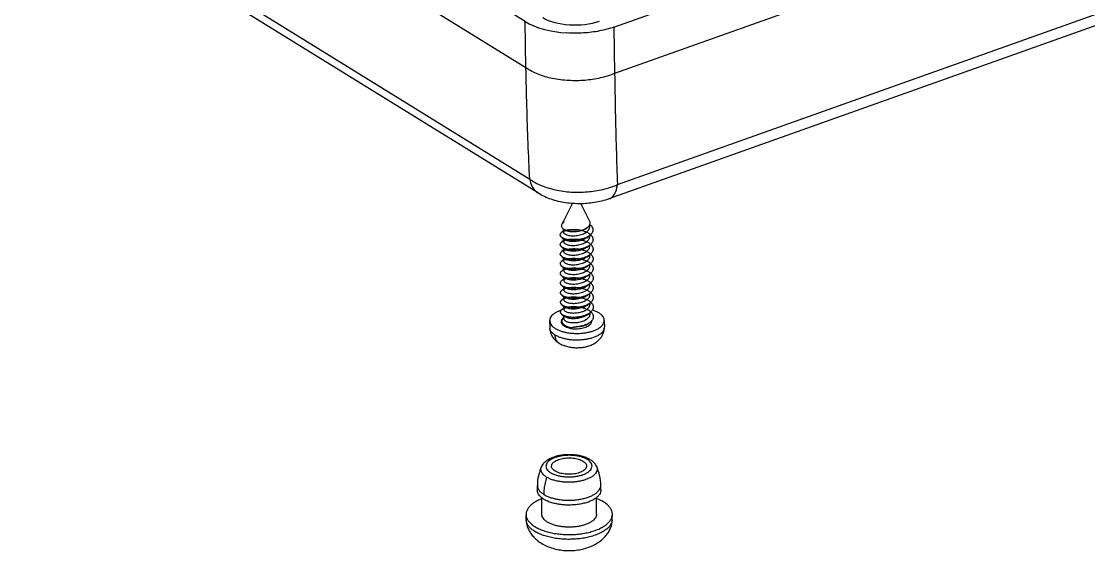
# Model space of a CAD drawing. Header units: inches. Extents: x 3721 to 4368, y 531 to 969.
# Drawn here: x 3814.1 to 3911.7, y 530.7 to 579.1 of the extents above; entities that cross this region are included whole.
import ezdxf

# ---------------------------------------------------------------- set-up
doc = ezdxf.new("R2010")
doc.units = ezdxf.units.IN
doc.header["$MEASUREMENT"] = 0
doc.layers.add('10', color=7, linetype='Continuous')

msp = doc.modelspace()

# ---------------------------------------------------------------- linework, layer by layer
at = {"color": 7, "linetype": 'Continuous'}
for p, q in [((3864.47, 562.488), (3863.682, 560.907)), ((3865.239, 562.445), (3866.045, 560.862)), ((3863.629, 560.802), (3863.487, 560.516)), ((3863.629, 560.802), (3863.662, 560.845)), ((3863.659, 560.846), (3863.65, 560.778)), ((3863.682, 560.907), (3863.659, 560.846)), ((3866.051, 560.508), (3866.073, 560.565)), ((3866.052, 560.316), (3866.051, 560.509)), ((3866.073, 560.565), (3866.088, 560.636)), ((3863.654, 559.955), (3863.504, 559.84)), ((3863.616, 560.157), (3863.765, 560.07)), ((3863.654, 559.864), (3863.653, 560.129)), ((3863.653, 560.129), (3863.761, 560.048)), ((3863.894, 559.973), (3863.761, 560.048)), ((3865.782, 559.334), (3866.034, 559.526)), ((3866.055, 559.433), (3866.055, 559.543)), ((3863.658, 559.072), (3863.508, 558.957)), ((3863.51, 559.356), (3863.764, 559.165)), ((3863.658, 558.981), (3863.657, 559.246)), ((3863.897, 559.09), (3863.764, 559.165)), ((3865.786, 558.451), (3866.038, 558.643)), ((3866.059, 558.55), (3866.059, 558.66)), ((3863.661, 558.188), (3863.511, 558.074)), ((3863.514, 558.472), (3863.768, 558.282)), ((3863.518, 557.589), (3863.772, 557.398)), ((3863.662, 558.098), (3863.661, 558.362)), ((3863.901, 558.207), (3863.768, 558.282)), ((3865.79, 557.567), (3866.042, 557.76)), ((3866.063, 557.666), (3866.062, 557.776)), ((3863.665, 557.305), (3863.515, 557.191)), ((3863.521, 556.706), (3863.776, 556.515)), ((3863.665, 557.215), (3863.664, 557.479)), ((3863.669, 556.331), (3863.668, 556.596)), ((3863.905, 557.324), (3863.772, 557.398)), ((3865.794, 556.684), (3866.046, 556.877)), ((3866.067, 556.783), (3866.066, 556.893)), ((3863.669, 556.422), (3863.519, 556.307)), ((3863.525, 555.823), (3863.78, 555.632)), ((3863.673, 555.448), (3863.672, 555.713)), ((3863.909, 556.441), (3863.776, 556.515)), ((3863.913, 555.558), (3863.78, 555.632)), ((3865.798, 555.801), (3866.05, 555.994)), ((3866.071, 555.9), (3866.07, 556.01)), ((3863.673, 555.539), (3863.523, 555.424)), ((3863.676, 554.655), (3863.527, 554.541)), ((3863.529, 554.94), (3863.783, 554.749)), ((3863.677, 554.565), (3863.676, 554.83)), ((3863.916, 554.674), (3863.783, 554.749)), ((3865.801, 554.918), (3866.053, 555.11)), ((3866.074, 555.017), (3866.074, 555.127)), ((3863.68, 553.772), (3863.53, 553.658)), ((3863.533, 554.056), (3863.787, 553.866)), ((3863.681, 553.682), (3863.679, 553.946)), ((3863.92, 553.791), (3863.787, 553.865)), ((3865.805, 554.034), (3866.057, 554.227)), ((3866.078, 554.134), (3866.078, 554.243)), ((3863.684, 552.889), (3863.534, 552.775)), ((3863.536, 553.173), (3863.791, 552.982)), ((3863.684, 552.798), (3863.683, 553.063)), ((3863.924, 552.908), (3863.791, 552.982)), ((3865.809, 553.151), (3866.061, 553.344)), ((3866.082, 553.25), (3866.081, 553.36)), ((3862.389, 551.736), (3862.392, 551.118)), ((3863.54, 552.29), (3863.795, 552.099)), ((3863.688, 551.915), (3863.687, 552.18)), ((3863.928, 552.025), (3863.795, 552.099)), ((3865.813, 552.268), (3866.065, 552.461)), ((3866.086, 552.367), (3866.085, 552.477)), ((3867.388, 551.758), (3867.391, 551.14)), ((3864.431, 551.069), (3864.41, 551.011)), ((3865.962, 551.496), (3866.069, 551.578)), ((3861.269, 536.212), (3861.267, 536.654)), ((3867.067, 536.237), (3867.065, 536.679)), ((3861.678, 534.006), (3861.672, 535.532)), ((3866.677, 534.027), (3866.67, 535.555)), ((3860.239, 533.541), (3860.229, 533.982)), ((3868.12, 533.575), (3868.126, 534.016))]:
    msp.add_line(p, q, dxfattribs=at)
for centre, radius, start, end in [((3862.951, 551.121), 0.559, 180.30794, 191.03338), ((3865.429, 552.204), 0.886, 306.30435, 306.93311), ((3865.39, 536.674), 4.123, 155.18807, 180.28088), ((3862.942, 536.663), 4.123, 0.20982, 25.30298), ((3862.326, 533.567), 2.087, 180.23877, 180.71552), ((3861.117, 533.562), 0.878, 181.35892, 185.97542), ((3867.245, 533.588), 0.874, 351.53851, 359.1423)]:
    msp.add_arc(centre, radius, start, end, dxfattribs=at)
for points, start_tangent, end_tangent in [([(3863.487, 560.516), (3863.461, 560.432), (3863.473, 560.334), (3863.529, 560.238), (3863.616, 560.157)], (-0.445122, -0.89547), (0.800955, -0.598724)), ([(3863.68, 560.654), (3863.628, 560.715), (3863.621, 560.78), (3863.629, 560.802)], (-0.800551, 0.599264), (0.448325, 0.893871)), ([(3863.65, 560.778), (3863.651, 560.763), (3863.68, 560.654)], (0.00178, -0.999998), (0.43783, -0.899058)), ([(3863.65, 560.747), (3863.651, 560.736), (3863.68, 560.654)], (-0.002686, -0.999996), (0.546595, -0.837397)), ([(3865.84, 560.264), (3865.858, 560.278), (3865.975, 560.391), (3866.051, 560.508)], (0.793975, 0.607951), (0.427154, 0.904179)), ([(3866.065, 560.553), (3866.139, 560.487), (3866.205, 560.415), (3866.26, 560.341), (3866.302, 560.264), (3866.331, 560.186), (3866.348, 560.106), (3866.35, 560.026), (3866.34, 559.947), (3866.315, 559.868), (3866.278, 559.79), (3866.227, 559.715), (3866.164, 559.642), (3866.09, 559.571), (3866.034, 559.526)], (0.779565, -0.626321), (-0.795023, -0.606579)), ([(3866.088, 560.636), (3866.082, 560.762), (3866.045, 560.862)], (0.114952, 0.993371), (-0.453276, 0.89137)), ([(3866.134, 559.611), (3866.09, 559.571), (3866.005, 559.504), (3865.909, 559.441), (3865.804, 559.383), (3865.69, 559.329), (3865.569, 559.282), (3865.441, 559.239), (3865.308, 559.202), (3865.17, 559.171), (3865.03, 559.147), (3864.889, 559.128), (3864.747, 559.115), (3864.606, 559.109), (3864.467, 559.11), (3864.332, 559.117), (3864.202, 559.129), (3864.077, 559.147), (3863.959, 559.171), (3863.849, 559.199), (3863.748, 559.232), (3863.658, 559.269), (3863.578, 559.311), (3863.51, 559.356), (3863.454, 559.404), (3863.41, 559.453), (3863.38, 559.505), (3863.362, 559.557), (3863.357, 559.61), (3863.366, 559.663), (3863.389, 559.716), (3863.425, 559.767), (3863.474, 559.816), (3863.536, 559.863), (3863.609, 559.907), (3863.693, 559.948), (3863.787, 559.985), (3863.891, 560.017), (3864.004, 560.044), (3864.125, 560.066), (3864.252, 560.083), (3864.385, 560.094), (3864.522, 560.099), (3864.662, 560.098), (3864.803, 560.091), (3864.945, 560.077), (3865.086, 560.057), (3865.225, 560.031), (3865.361, 559.998), (3865.492, 559.96), (3865.618, 559.916), (3865.737, 559.867), (3865.848, 559.812), (3865.95, 559.753), (3866.043, 559.689), (3866.124, 559.622), (3866.194, 559.551), (3866.251, 559.477), (3866.296, 559.401), (3866.329, 559.323), (3866.348, 559.243), (3866.355, 559.164), (3866.348, 559.084), (3866.327, 559.005), (3866.292, 558.927), (3866.245, 558.85), (3866.185, 558.777), (3866.113, 558.706), (3866.038, 558.643)], (-0.721308, -0.692614), (-0.795037, -0.606561)), ([(3863.51, 559.356), (3863.454, 559.404), (3863.41, 559.453), (3863.38, 559.505), (3863.362, 559.557), (3863.357, 559.61), (3863.366, 559.663), (3863.389, 559.716), (3863.425, 559.767), (3863.474, 559.816), (3863.504, 559.84)], (-0.800667, 0.59911), (0.795674, 0.605725)), ([(3866.034, 559.526), (3866.005, 559.504), (3865.909, 559.441), (3865.804, 559.383), (3865.69, 559.329), (3865.569, 559.282), (3865.441, 559.239), (3865.308, 559.202), (3865.17, 559.171), (3865.03, 559.147), (3864.889, 559.128), (3864.747, 559.115), (3864.606, 559.109), (3864.467, 559.11), (3864.332, 559.117), (3864.202, 559.129), (3864.077, 559.147), (3863.959, 559.171), (3863.849, 559.199), (3863.748, 559.232), (3863.658, 559.269), (3863.578, 559.311), (3863.51, 559.356)], (-0.795023, -0.606579), (-0.800667, 0.59911)), ([(3863.654, 559.864), (3863.656, 559.842), (3863.692, 559.76), (3863.773, 559.685), (3863.895, 559.619)], (-0.003514, -0.999994), (0.920726, -0.390211)), ([(3863.765, 560.07), (3863.937, 560.006), (3864.137, 559.959), (3864.358, 559.929), (3864.593, 559.919), (3864.836, 559.93), (3865.077, 559.963), (3865.308, 560.016), (3865.519, 560.087), (3865.705, 560.175), (3865.84, 560.264)], (0.908379, -0.418148), (0.793975, 0.607951)), ([(3865.779, 560.217), (3865.745, 560.192), (3865.572, 560.089), (3865.371, 560.004), (3865.151, 559.938), (3864.919, 559.893), (3864.685, 559.868), (3864.457, 559.867), (3864.243, 559.885), (3864.053, 559.921), (3863.894, 559.974)], (-0.794495, -0.607271), (-0.920728, 0.390205)), ([(3863.895, 559.619), (3864.054, 559.566), (3864.244, 559.528), (3864.457, 559.51), (3864.684, 559.513), (3864.92, 559.537), (3865.153, 559.582), (3865.375, 559.649), (3865.575, 559.735), (3865.748, 559.837), (3865.886, 559.953), (3865.985, 560.081), (3866.04, 560.217), (3866.052, 560.316)], (0.920726, -0.390211), (-0.002361, 0.999997)), ([(3866.137, 558.728), (3866.113, 558.706), (3866.031, 558.638), (3865.938, 558.574), (3865.836, 558.514), (3865.724, 558.459), (3865.604, 558.41), (3865.477, 558.366), (3865.345, 558.328), (3865.209, 558.296), (3865.07, 558.269), (3864.929, 558.249), (3864.787, 558.235), (3864.645, 558.227), (3864.506, 558.226), (3864.37, 558.231), (3864.238, 558.242), (3864.112, 558.259), (3863.992, 558.281), (3863.88, 558.308), (3863.777, 558.34), (3863.683, 558.376), (3863.601, 558.417), (3863.53, 558.461), (3863.471, 558.508), (3863.424, 558.557), (3863.39, 558.608), (3863.369, 558.661), (3863.361, 558.714), (3863.366, 558.767), (3863.386, 558.819), (3863.419, 558.871), (3863.465, 558.921), (3863.523, 558.969), (3863.593, 559.013), (3863.674, 559.055), (3863.766, 559.093), (3863.867, 559.126), (3863.978, 559.154), (3864.097, 559.178), (3864.223, 559.196), (3864.354, 559.209), (3864.49, 559.215), (3864.63, 559.215), (3864.771, 559.21), (3864.913, 559.198), (3865.054, 559.18), (3865.194, 559.155), (3865.331, 559.124), (3865.463, 559.087), (3865.59, 559.044), (3865.711, 558.996), (3865.824, 558.943), (3865.929, 558.885), (3866.024, 558.823), (3866.108, 558.756), (3866.18, 558.686), (3866.241, 558.613), (3866.29, 558.537), (3866.326, 558.459), (3866.349, 558.381), (3866.358, 558.301), (3866.354, 558.221), (3866.337, 558.141), (3866.306, 558.063), (3866.262, 557.986), (3866.205, 557.912), (3866.137, 557.84), (3866.057, 557.771), (3866.042, 557.76)], (-0.721702, -0.692204), (-0.794989, -0.606623)), ([(3866.038, 558.643), (3866.031, 558.638), (3865.938, 558.574), (3865.836, 558.514), (3865.724, 558.459), (3865.604, 558.41), (3865.477, 558.366), (3865.345, 558.328), (3865.209, 558.296), (3865.07, 558.269), (3864.929, 558.249), (3864.787, 558.235), (3864.645, 558.227), (3864.506, 558.226), (3864.37, 558.231), (3864.238, 558.242), (3864.112, 558.259), (3863.992, 558.281), (3863.88, 558.308), (3863.777, 558.34), (3863.683, 558.376), (3863.601, 558.417), (3863.53, 558.461), (3863.514, 558.472)], (-0.795037, -0.606561), (-0.800732, 0.599023)), ([(3863.658, 558.981), (3863.66, 558.959), (3863.696, 558.877), (3863.776, 558.801), (3863.899, 558.736)], (-0.003953, -0.999992), (0.920725, -0.390211)), ([(3865.782, 559.334), (3865.749, 559.309), (3865.576, 559.206), (3865.376, 559.121), (3865.155, 559.055), (3864.924, 559.01), (3864.689, 558.985), (3864.461, 558.983), (3864.248, 559.002), (3864.057, 559.038), (3863.897, 559.09)], (-0.793811, -0.608165), (-0.920724, 0.390214)), ([(3863.899, 558.736), (3864.058, 558.682), (3864.248, 558.645), (3864.461, 558.627), (3864.688, 558.63), (3864.924, 558.653), (3865.157, 558.698), (3865.378, 558.765), (3865.578, 558.851), (3865.751, 558.954), (3865.889, 559.07), (3865.988, 559.198), (3866.044, 559.333), (3866.055, 559.433)], (0.920725, -0.390211), (-0.002559, 0.999997)), ([(3863.903, 557.853), (3864.061, 557.799), (3864.251, 557.762), (3864.464, 557.744), (3864.692, 557.747), (3864.927, 557.77), (3865.161, 557.815), (3865.382, 557.882), (3865.582, 557.969), (3865.755, 558.071), (3865.893, 558.187), (3865.992, 558.315), (3866.048, 558.45), (3866.059, 558.55)], (0.920727, -0.390207), (-0.00241, 0.999997)), ([(3866.141, 557.845), (3866.137, 557.84), (3866.057, 557.771), (3865.967, 557.706), (3865.866, 557.646), (3865.757, 557.59), (3865.639, 557.539), (3865.514, 557.494), (3865.383, 557.454), (3865.248, 557.42), (3865.109, 557.392), (3864.968, 557.37), (3864.826, 557.355), (3864.685, 557.345), (3864.545, 557.342), (3864.408, 557.346), (3864.275, 557.356), (3864.147, 557.371), (3864.026, 557.392), (3863.912, 557.418), (3863.806, 557.448), (3863.71, 557.483), (3863.625, 557.523), (3863.55, 557.566), (3863.488, 557.613), (3863.438, 557.661), (3863.401, 557.712), (3863.377, 557.764), (3863.365, 557.817), (3863.367, 557.87), (3863.383, 557.923), (3863.413, 557.975), (3863.455, 558.025), (3863.511, 558.073), (3863.578, 558.119), (3863.656, 558.161), (3863.745, 558.2), (3863.844, 558.235), (3863.953, 558.265), (3864.07, 558.289), (3864.194, 558.309), (3864.324, 558.323), (3864.459, 558.331), (3864.598, 558.333), (3864.738, 558.329), (3864.88, 558.319), (3865.022, 558.302), (3865.163, 558.278), (3865.3, 558.249), (3865.434, 558.214), (3865.562, 558.173), (3865.685, 558.126), (3865.8, 558.074), (3865.907, 558.017), (3866.004, 557.956), (3866.092, 557.89), (3866.167, 557.821), (3866.231, 557.748), (3866.282, 557.673), (3866.321, 557.596), (3866.348, 557.517), (3866.361, 557.438), (3866.361, 557.358), (3866.347, 557.278), (3866.319, 557.2), (3866.278, 557.123), (3866.224, 557.047), (3866.159, 556.975), (3866.082, 556.905), (3866.046, 556.877)], (-0.721686, -0.69222), (-0.795011, -0.606595)), ([(3863.518, 557.589), (3863.488, 557.613), (3863.438, 557.661), (3863.401, 557.712), (3863.377, 557.764), (3863.365, 557.817), (3863.367, 557.87), (3863.383, 557.923), (3863.413, 557.975), (3863.455, 558.025), (3863.511, 558.073), (3863.511, 558.074)], (-0.800673, 0.599102), (0.795675, 0.605723)), ([(3866.042, 557.76), (3865.967, 557.706), (3865.866, 557.646), (3865.757, 557.59), (3865.639, 557.539), (3865.514, 557.494), (3865.383, 557.454), (3865.248, 557.42), (3865.109, 557.392), (3864.968, 557.37), (3864.826, 557.355), (3864.685, 557.345), (3864.545, 557.342), (3864.408, 557.346), (3864.275, 557.356), (3864.147, 557.371), (3864.026, 557.392), (3863.912, 557.418), (3863.806, 557.448), (3863.71, 557.483), (3863.625, 557.523), (3863.55, 557.566), (3863.518, 557.589)], (-0.794989, -0.606623), (-0.800673, 0.599102)), ([(3863.662, 558.098), (3863.663, 558.075), (3863.699, 557.993), (3863.78, 557.918), (3863.903, 557.853)], (-0.003363, -0.999994), (0.920727, -0.390207)), ([(3865.786, 558.45), (3865.753, 558.426), (3865.58, 558.322), (3865.379, 558.238), (3865.159, 558.172), (3864.927, 558.126), (3864.692, 558.102), (3864.465, 558.1), (3864.251, 558.119), (3864.06, 558.155), (3863.901, 558.207)], (-0.794531, -0.607224), (-0.920727, 0.390208)), ([(3865.79, 557.567), (3865.757, 557.543), (3865.584, 557.439), (3865.383, 557.354), (3865.163, 557.289), (3864.931, 557.243), (3864.696, 557.219), (3864.469, 557.217), (3864.255, 557.235), (3864.064, 557.272), (3863.905, 557.324)], (-0.793807, -0.608169), (-0.920726, 0.39021)), ([(3863.906, 556.969), (3864.065, 556.916), (3864.255, 556.878), (3864.469, 556.861), (3864.696, 556.864), (3864.931, 556.887), (3865.164, 556.932), (3865.385, 556.999), (3865.586, 557.085), (3865.758, 557.187), (3865.897, 557.303), (3865.996, 557.431), (3866.051, 557.567), (3866.063, 557.666)], (0.920724, -0.390214), (-0.0025, 0.999997)), ([(3866.145, 556.962), (3866.082, 556.905), (3865.994, 556.839), (3865.897, 556.778), (3865.789, 556.72), (3865.674, 556.668), (3865.55, 556.621), (3865.421, 556.58), (3865.287, 556.545), (3865.149, 556.516), (3865.008, 556.492), (3864.867, 556.475), (3864.725, 556.464), (3864.584, 556.459), (3864.446, 556.461), (3864.312, 556.47), (3864.183, 556.483), (3864.06, 556.503), (3863.944, 556.527), (3863.836, 556.557), (3863.737, 556.591), (3863.649, 556.629), (3863.572, 556.672), (3863.507, 556.717), (3863.454, 556.765), (3863.413, 556.816), (3863.385, 556.868), (3863.371, 556.92), (3863.369, 556.974), (3863.382, 557.026), (3863.408, 557.078), (3863.447, 557.129), (3863.499, 557.178), (3863.563, 557.225), (3863.639, 557.268), (3863.725, 557.307), (3863.822, 557.343), (3863.928, 557.374), (3864.043, 557.4), (3864.166, 557.421), (3864.294, 557.437), (3864.428, 557.446), (3864.566, 557.45), (3864.706, 557.447), (3864.848, 557.438), (3864.99, 557.423), (3865.131, 557.402), (3865.269, 557.374), (3865.404, 557.34), (3865.534, 557.3), (3865.658, 557.255), (3865.775, 557.205), (3865.885, 557.149), (3865.984, 557.089), (3866.074, 557.024), (3866.153, 556.956), (3866.219, 556.884), (3866.274, 556.809), (3866.317, 556.733), (3866.346, 556.654), (3866.363, 556.575), (3866.366, 556.495), (3866.355, 556.415), (3866.331, 556.336), (3866.293, 556.259), (3866.243, 556.183), (3866.18, 556.11), (3866.106, 556.04), (3866.05, 555.994)], (-0.721142, -0.692787), (-0.795024, -0.606578)), ([(3863.521, 556.706), (3863.507, 556.717), (3863.454, 556.765), (3863.413, 556.816), (3863.385, 556.868), (3863.371, 556.92), (3863.369, 556.974), (3863.382, 557.026), (3863.408, 557.078), (3863.447, 557.129), (3863.499, 557.178), (3863.515, 557.191)], (-0.80061, 0.599186), (0.793398, 0.608703)), ([(3866.046, 556.877), (3865.994, 556.839), (3865.897, 556.778), (3865.789, 556.72), (3865.674, 556.668), (3865.55, 556.621), (3865.421, 556.58), (3865.287, 556.545), (3865.149, 556.516), (3865.008, 556.492), (3864.867, 556.475), (3864.725, 556.464), (3864.584, 556.459), (3864.446, 556.461), (3864.312, 556.47), (3864.183, 556.483), (3864.06, 556.503), (3863.944, 556.527), (3863.836, 556.557), (3863.737, 556.591), (3863.649, 556.629), (3863.572, 556.672), (3863.521, 556.706)], (-0.795011, -0.606595), (-0.80061, 0.599186)), ([(3863.666, 557.215), (3863.667, 557.192), (3863.703, 557.11), (3863.784, 557.035), (3863.906, 556.969)], (-0.004044, -0.999992), (0.920724, -0.390214)), ([(3865.794, 556.684), (3865.76, 556.659), (3865.587, 556.556), (3865.387, 556.471), (3865.167, 556.406), (3864.935, 556.36), (3864.7, 556.336), (3864.473, 556.334), (3864.259, 556.352), (3864.068, 556.388), (3863.909, 556.441)], (-0.794498, -0.607266), (-0.920725, 0.390212)), ([(3863.91, 556.086), (3864.069, 556.033), (3864.258, 555.995), (3864.471, 555.978), (3864.699, 555.98), (3864.935, 556.004), (3865.168, 556.049), (3865.389, 556.116), (3865.59, 556.202), (3865.763, 556.304), (3865.901, 556.42), (3866, 556.549), (3866.055, 556.684), (3866.067, 556.783)], (0.920728, -0.390205), (-0.00247, 0.999997)), ([(3866.149, 556.079), (3866.106, 556.04), (3866.021, 555.973), (3865.926, 555.909), (3865.821, 555.851), (3865.708, 555.798), (3865.586, 555.749), (3865.458, 555.707), (3865.325, 555.67), (3865.188, 555.639), (3865.048, 555.614), (3864.906, 555.595), (3864.764, 555.583), (3864.624, 555.577), (3864.485, 555.577), (3864.35, 555.584), (3864.219, 555.596), (3864.094, 555.614), (3863.976, 555.637), (3863.866, 555.666), (3863.765, 555.698), (3863.674, 555.736), (3863.594, 555.777), (3863.526, 555.822), (3863.47, 555.87), (3863.426, 555.92), (3863.395, 555.971), (3863.377, 556.024), (3863.372, 556.077), (3863.381, 556.13), (3863.403, 556.182), (3863.44, 556.234), (3863.489, 556.283), (3863.55, 556.33), (3863.623, 556.374), (3863.706, 556.415), (3863.8, 556.451), (3863.904, 556.484), (3864.017, 556.511), (3864.138, 556.533), (3864.265, 556.55), (3864.398, 556.561), (3864.535, 556.566), (3864.674, 556.565), (3864.816, 556.558), (3864.958, 556.545), (3865.099, 556.525), (3865.238, 556.498), (3865.374, 556.466), (3865.505, 556.428), (3865.631, 556.384), (3865.75, 556.335), (3865.861, 556.28), (3865.964, 556.221), (3866.056, 556.158), (3866.138, 556.09), (3866.208, 556.019), (3866.265, 555.945), (3866.311, 555.869), (3866.343, 555.791), (3866.363, 555.712), (3866.37, 555.632), (3866.363, 555.552), (3866.342, 555.473), (3866.308, 555.395), (3866.261, 555.319), (3866.201, 555.245), (3866.13, 555.174), (3866.054, 555.11)], (-0.721335, -0.692586), (-0.795036, -0.606562)), ([(3863.525, 555.823), (3863.47, 555.87), (3863.426, 555.92), (3863.395, 555.971), (3863.377, 556.024), (3863.372, 556.077), (3863.381, 556.13), (3863.403, 556.182), (3863.44, 556.234), (3863.489, 556.283), (3863.519, 556.307)], (-0.800676, 0.599098), (0.795665, 0.605737)), ([(3866.152, 555.195), (3866.13, 555.174), (3866.048, 555.106), (3865.955, 555.042), (3865.853, 554.982), (3865.741, 554.927), (3865.621, 554.878), (3865.495, 554.834), (3865.363, 554.796), (3865.227, 554.763), (3865.088, 554.737), (3864.946, 554.716), (3864.804, 554.702), (3864.663, 554.694), (3864.523, 554.693), (3864.387, 554.698), (3864.256, 554.709), (3864.129, 554.726), (3864.01, 554.748), (3863.897, 554.775), (3863.794, 554.807), (3863.7, 554.843), (3863.617, 554.883), (3863.546, 554.927), (3863.487, 554.974), (3863.44, 555.023), (3863.406, 555.075), (3863.384, 555.127), (3863.376, 555.18), (3863.381, 555.233), (3863.4, 555.286), (3863.433, 555.337), (3863.479, 555.387), (3863.537, 555.435), (3863.607, 555.48), (3863.688, 555.521), (3863.779, 555.559), (3863.881, 555.592), (3863.991, 555.621), (3864.11, 555.645), (3864.236, 555.663), (3864.367, 555.676), (3864.503, 555.682), (3864.642, 555.683), (3864.784, 555.677), (3864.926, 555.665), (3865.067, 555.647), (3865.207, 555.623), (3865.343, 555.592), (3865.476, 555.555), (3865.603, 555.512), (3865.724, 555.465), (3865.838, 555.412), (3865.942, 555.354), (3866.037, 555.291), (3866.122, 555.224), (3866.194, 555.154), (3866.255, 555.081), (3866.304, 555.005), (3866.34, 554.928), (3866.363, 554.849), (3866.373, 554.769), (3866.37, 554.689), (3866.353, 554.61), (3866.322, 554.531), (3866.278, 554.455), (3866.221, 554.38), (3866.153, 554.309), (3866.073, 554.24), (3866.057, 554.227)], (-0.721735, -0.69217), (-0.794988, -0.606625)), ([(3866.05, 555.994), (3866.021, 555.973), (3865.926, 555.909), (3865.821, 555.851), (3865.708, 555.798), (3865.586, 555.749), (3865.458, 555.707), (3865.325, 555.67), (3865.188, 555.639), (3865.048, 555.614), (3864.906, 555.595), (3864.764, 555.583), (3864.624, 555.577), (3864.485, 555.577), (3864.35, 555.584), (3864.219, 555.596), (3864.094, 555.614), (3863.976, 555.637), (3863.866, 555.666), (3863.765, 555.698), (3863.674, 555.736), (3863.594, 555.777), (3863.526, 555.822), (3863.525, 555.823)], (-0.795024, -0.606578), (-0.800676, 0.599098)), ([(3863.669, 556.331), (3863.671, 556.309), (3863.707, 556.227), (3863.788, 556.152), (3863.91, 556.086)], (-0.003301, -0.999995), (0.920728, -0.390205)), ([(3865.798, 555.801), (3865.764, 555.776), (3865.591, 555.673), (3865.391, 555.588), (3865.17, 555.522), (3864.938, 555.477), (3864.704, 555.452), (3864.476, 555.45), (3864.262, 555.469), (3864.072, 555.505), (3863.913, 555.557)], (-0.793868, -0.608091), (-0.920727, 0.390207)), ([(3863.914, 555.203), (3864.073, 555.149), (3864.263, 555.112), (3864.476, 555.094), (3864.704, 555.097), (3864.939, 555.121), (3865.172, 555.166), (3865.393, 555.233), (3865.594, 555.319), (3865.766, 555.421), (3865.905, 555.537), (3866.003, 555.665), (3866.059, 555.8), (3866.07, 555.9)], (0.920723, -0.390217), (-0.00244, 0.999997)), ([(3866.156, 554.312), (3866.153, 554.309), (3866.073, 554.24), (3865.983, 554.175), (3865.883, 554.114), (3865.774, 554.058), (3865.656, 554.007), (3865.532, 553.961), (3865.401, 553.922), (3865.266, 553.888), (3865.127, 553.86), (3864.986, 553.838), (3864.844, 553.822), (3864.703, 553.812), (3864.563, 553.81), (3864.426, 553.813), (3864.292, 553.823), (3864.165, 553.838), (3864.043, 553.859), (3863.929, 553.884), (3863.823, 553.915), (3863.727, 553.95), (3863.641, 553.989), (3863.567, 554.032), (3863.504, 554.079), (3863.454, 554.128), (3863.417, 554.178), (3863.392, 554.23), (3863.381, 554.283), (3863.382, 554.336), (3863.398, 554.389), (3863.427, 554.441), (3863.47, 554.492), (3863.525, 554.54), (3863.592, 554.585), (3863.67, 554.628), (3863.759, 554.667), (3863.858, 554.702), (3863.966, 554.731), (3864.083, 554.756), (3864.207, 554.776), (3864.337, 554.79), (3864.472, 554.798), (3864.61, 554.8), (3864.751, 554.796), (3864.893, 554.786), (3865.035, 554.769), (3865.175, 554.746), (3865.313, 554.717), (3865.447, 554.682), (3865.575, 554.641), (3865.698, 554.594), (3865.813, 554.542), (3865.92, 554.485), (3866.018, 554.424), (3866.105, 554.358), (3866.181, 554.289), (3866.245, 554.217), (3866.297, 554.142), (3866.336, 554.064), (3866.362, 553.986), (3866.376, 553.906), (3866.376, 553.826), (3866.362, 553.747), (3866.335, 553.668), (3866.294, 553.591), (3866.241, 553.516), (3866.175, 553.443), (3866.099, 553.374), (3866.061, 553.344)], (-0.72164, -0.692268), (-0.795013, -0.606592)), ([(3866.054, 555.11), (3866.048, 555.106), (3865.955, 555.042), (3865.853, 554.982), (3865.741, 554.927), (3865.621, 554.878), (3865.495, 554.834), (3865.363, 554.796), (3865.227, 554.763), (3865.088, 554.737), (3864.946, 554.716), (3864.804, 554.702), (3864.663, 554.694), (3864.523, 554.693), (3864.387, 554.698), (3864.256, 554.709), (3864.129, 554.726), (3864.01, 554.748), (3863.897, 554.775), (3863.794, 554.807), (3863.7, 554.843), (3863.617, 554.883), (3863.546, 554.927), (3863.529, 554.94)], (-0.795036, -0.606562), (-0.800731, 0.599024)), ([(3863.673, 555.448), (3863.675, 555.426), (3863.711, 555.344), (3863.792, 555.269), (3863.914, 555.203)], (-0.004075, -0.999992), (0.920723, -0.390217)), ([(3865.801, 554.918), (3865.768, 554.893), (3865.595, 554.79), (3865.395, 554.705), (3865.174, 554.639), (3864.943, 554.594), (3864.708, 554.569), (3864.481, 554.567), (3864.267, 554.586), (3864.076, 554.622), (3863.916, 554.674)], (-0.794246, -0.607597), (-0.920724, 0.390215)), ([(3863.918, 554.32), (3864.076, 554.266), (3864.266, 554.229), (3864.479, 554.211), (3864.706, 554.214), (3864.942, 554.237), (3865.176, 554.282), (3865.397, 554.349), (3865.597, 554.436), (3865.77, 554.538), (3865.908, 554.654), (3866.007, 554.782), (3866.063, 554.917), (3866.074, 555.017)], (0.920729, -0.390203), (-0.002531, 0.999997)), ([(3863.533, 554.056), (3863.504, 554.079), (3863.454, 554.128), (3863.417, 554.178), (3863.392, 554.23), (3863.381, 554.283), (3863.382, 554.336), (3863.398, 554.389), (3863.427, 554.441), (3863.47, 554.492), (3863.525, 554.54), (3863.526, 554.541)], (-0.800665, 0.599112), (0.795633, 0.605779)), ([(3866.161, 553.429), (3866.099, 553.374), (3866.011, 553.308), (3865.914, 553.246), (3865.807, 553.188), (3865.691, 553.136), (3865.568, 553.089), (3865.438, 553.048), (3865.304, 553.013), (3865.166, 552.983), (3865.026, 552.96), (3864.884, 552.942), (3864.742, 552.931), (3864.602, 552.926), (3864.464, 552.928), (3864.33, 552.936), (3864.2, 552.95), (3864.077, 552.969), (3863.961, 552.994), (3863.853, 553.023), (3863.754, 553.057), (3863.665, 553.096), (3863.588, 553.138), (3863.523, 553.183), (3863.47, 553.232), (3863.429, 553.282), (3863.401, 553.334), (3863.386, 553.387), (3863.384, 553.44), (3863.396, 553.492), (3863.422, 553.545), (3863.462, 553.596), (3863.513, 553.645), (3863.577, 553.691), (3863.653, 553.734), (3863.739, 553.774), (3863.835, 553.81), (3863.942, 553.841), (3864.056, 553.867), (3864.179, 553.888), (3864.307, 553.904), (3864.441, 553.913), (3864.579, 553.917), (3864.719, 553.914), (3864.861, 553.906), (3865.003, 553.891), (3865.144, 553.87), (3865.282, 553.842), (3865.417, 553.808), (3865.547, 553.768), (3865.671, 553.723), (3865.789, 553.673), (3865.898, 553.617), (3865.998, 553.557), (3866.088, 553.492), (3866.166, 553.424), (3866.234, 553.352), (3866.288, 553.278), (3866.331, 553.201), (3866.361, 553.123), (3866.378, 553.044), (3866.381, 552.964), (3866.371, 552.884), (3866.347, 552.805), (3866.309, 552.727), (3866.259, 552.652), (3866.197, 552.578), (3866.123, 552.508), (3866.065, 552.461)], (-0.721116, -0.692814), (-0.795024, -0.606578)), ([(3863.536, 553.173), (3863.523, 553.183), (3863.47, 553.232), (3863.429, 553.282), (3863.401, 553.334), (3863.386, 553.387), (3863.384, 553.44), (3863.396, 553.492), (3863.422, 553.545), (3863.462, 553.596), (3863.513, 553.645), (3863.53, 553.658)], (-0.80061, 0.599185), (0.793451, 0.608635)), ([(3866.057, 554.227), (3865.983, 554.175), (3865.883, 554.114), (3865.774, 554.058), (3865.656, 554.007), (3865.532, 553.961), (3865.401, 553.922), (3865.266, 553.888), (3865.127, 553.86), (3864.986, 553.838), (3864.844, 553.822), (3864.703, 553.812), (3864.563, 553.81), (3864.426, 553.813), (3864.292, 553.823), (3864.165, 553.838), (3864.043, 553.859), (3863.929, 553.884), (3863.823, 553.915), (3863.727, 553.95), (3863.641, 553.989), (3863.567, 554.032), (3863.533, 554.056)], (-0.794988, -0.606625), (-0.800665, 0.599112)), ([(3863.677, 554.565), (3863.679, 554.542), (3863.715, 554.461), (3863.796, 554.385), (3863.918, 554.32)], (-0.003314, -0.999995), (0.920729, -0.390203)), ([(3863.681, 553.682), (3863.682, 553.659), (3863.718, 553.578), (3863.799, 553.502), (3863.922, 553.437)], (-0.004021, -0.999992), (0.920722, -0.390219)), ([(3865.805, 554.034), (3865.772, 554.01), (3865.599, 553.906), (3865.398, 553.822), (3865.178, 553.756), (3864.946, 553.71), (3864.711, 553.686), (3864.484, 553.684), (3864.27, 553.702), (3864.079, 553.739), (3863.92, 553.791)], (-0.793984, -0.607939), (-0.920728, 0.390204)), ([(3863.922, 553.437), (3864.07, 553.386), (3864.247, 553.349), (3864.445, 553.33), (3864.657, 553.328), (3864.877, 553.345), (3865.099, 553.381), (3865.312, 553.436), (3865.51, 553.51), (3865.686, 553.599), (3865.835, 553.701), (3865.952, 553.815), (3866.032, 553.938), (3866.073, 554.066), (3866.078, 554.134)], (0.920722, -0.390219), (-0.003861, 0.999993)), ([(3863.452, 552.701), (3863.381, 552.676), (3863.088, 552.553), (3862.84, 552.411), (3862.641, 552.252), (3862.498, 552.081), (3862.413, 551.902), (3862.389, 551.736)], (-0.948871, -0.315665), (0.003463, -0.999994)), ([(3866.164, 552.546), (3866.123, 552.508), (3866.038, 552.441), (3865.943, 552.378), (3865.838, 552.319), (3865.725, 552.266), (3865.603, 552.217), (3865.476, 552.175), (3865.342, 552.138), (3865.205, 552.107), (3865.065, 552.082), (3864.924, 552.063), (3864.782, 552.05), (3864.641, 552.044), (3864.502, 552.044), (3864.367, 552.051), (3864.236, 552.063), (3864.111, 552.081), (3863.993, 552.104), (3863.883, 552.132), (3863.782, 552.165), (3863.691, 552.202), (3863.611, 552.244), (3863.542, 552.288), (3863.486, 552.336), (3863.442, 552.386), (3863.411, 552.437), (3863.392, 552.49), (3863.387, 552.543), (3863.396, 552.596), (3863.418, 552.649), (3863.454, 552.7), (3863.503, 552.749), (3863.564, 552.796), (3863.636, 552.84), (3863.72, 552.881), (3863.814, 552.918), (3863.917, 552.95), (3864.03, 552.978), (3864.151, 553), (3864.278, 553.017), (3864.411, 553.028), (3864.547, 553.033), (3864.687, 553.033), (3864.828, 553.026), (3864.97, 553.012), (3865.112, 552.992), (3865.251, 552.966), (3865.387, 552.934), (3865.518, 552.896), (3865.644, 552.852), (3865.763, 552.803), (3865.874, 552.748), (3865.977, 552.689), (3866.07, 552.626), (3866.152, 552.559), (3866.222, 552.488), (3866.279, 552.414), (3866.325, 552.338), (3866.358, 552.26), (3866.378, 552.18), (3866.385, 552.101), (3866.379, 552.021), (3866.358, 551.942), (3866.324, 551.864), (3866.277, 551.787), (3866.217, 551.713), (3866.146, 551.642), (3866.069, 551.578)], (-0.72136, -0.69256), (-0.795034, -0.606565)), ([(3866.061, 553.344), (3866.011, 553.308), (3865.914, 553.246), (3865.807, 553.188), (3865.691, 553.136), (3865.568, 553.089), (3865.438, 553.048), (3865.304, 553.013), (3865.166, 552.983), (3865.026, 552.96), (3864.884, 552.942), (3864.742, 552.931), (3864.602, 552.926), (3864.464, 552.928), (3864.33, 552.936), (3864.2, 552.95), (3864.077, 552.969), (3863.961, 552.994), (3863.853, 553.023), (3863.754, 553.057), (3863.665, 553.096), (3863.588, 553.138), (3863.536, 553.173)], (-0.795013, -0.606592), (-0.80061, 0.599185)), ([(3863.685, 552.799), (3863.686, 552.776), (3863.722, 552.694), (3863.803, 552.619), (3863.925, 552.553)], (-0.003395, -0.999994), (0.920729, -0.390203)), ([(3865.809, 553.151), (3865.776, 553.127), (3865.603, 553.023), (3865.402, 552.938), (3865.182, 552.873), (3864.95, 552.827), (3864.716, 552.803), (3864.488, 552.801), (3864.275, 552.819), (3864.083, 552.855), (3863.924, 552.908)], (-0.794155, -0.607715), (-0.920722, 0.390218)), ([(3863.925, 552.553), (3864.074, 552.503), (3864.25, 552.466), (3864.448, 552.446), (3864.659, 552.445), (3864.88, 552.462), (3865.102, 552.497), (3865.315, 552.553), (3865.513, 552.626), (3865.69, 552.715), (3865.839, 552.817), (3865.956, 552.931), (3866.036, 553.055), (3866.077, 553.183), (3866.082, 553.25)], (0.920729, -0.390203), (-0.003901, 0.999992)), ([(3866.885, 552.458), (3866.626, 552.595), (3866.323, 552.711), (3866.303, 552.718)], (-0.850384, 0.526163), (-0.952933, 0.303182)), ([(3862.389, 551.736), (3862.39, 551.718), (3862.427, 551.537), (3862.524, 551.359), (3862.681, 551.191), (3862.892, 551.036)], (0.003463, -0.999994), (0.850384, -0.526163)), ([(3862.892, 551.036), (3863.151, 550.899), (3863.454, 550.783), (3863.792, 550.691), (3864.155, 550.625), (3864.54, 550.586), (3864.934, 550.576), (3865.326, 550.596), (3865.707, 550.643), (3866.067, 550.718), (3866.397, 550.818), (3866.689, 550.941), (3866.938, 551.083), (3867.136, 551.242), (3867.279, 551.413), (3867.364, 551.593), (3867.388, 551.758)], (0.850384, -0.526163), (-0.003463, 0.999994)), ([(3863.687, 552.041), (3863.569, 551.943), (3863.484, 551.829), (3863.445, 551.709), (3863.454, 551.586), (3863.509, 551.466), (3863.608, 551.351), (3863.752, 551.245), (3863.936, 551.151), (3864.157, 551.072), (3864.41, 551.011)], (-0.826285, -0.563253), (0.981318, -0.192391)), ([(3864.431, 551.069), (3864.303, 551.097), (3864.179, 551.131), (3864.064, 551.17), (3863.957, 551.213), (3863.862, 551.26), (3863.778, 551.309), (3863.706, 551.362), (3863.645, 551.417), (3863.595, 551.475), (3863.556, 551.536), (3863.53, 551.596), (3863.517, 551.657), (3863.516, 551.717), (3863.527, 551.777), (3863.549, 551.835), (3863.583, 551.891), (3863.627, 551.946), (3863.683, 551.999), (3863.688, 552.003)], (-0.981325, 0.192359), (0.766349, 0.642425)), ([(3866.065, 552.461), (3866.038, 552.441), (3865.943, 552.378), (3865.838, 552.319), (3865.725, 552.266), (3865.603, 552.217), (3865.476, 552.175), (3865.342, 552.138), (3865.205, 552.107), (3865.065, 552.082), (3864.924, 552.063), (3864.782, 552.05), (3864.641, 552.044), (3864.502, 552.044), (3864.367, 552.051), (3864.236, 552.063), (3864.111, 552.081), (3863.993, 552.104), (3863.883, 552.132), (3863.782, 552.165), (3863.691, 552.202), (3863.611, 552.244), (3863.542, 552.288), (3863.54, 552.29)], (-0.795024, -0.606578), (-0.800684, 0.599087)), ([(3863.688, 551.915), (3863.688, 551.906), (3863.707, 551.841), (3863.754, 551.778), (3863.829, 551.721), (3863.929, 551.67)], (0.001577, -0.999999), (0.920722, -0.390219)), ([(3865.813, 552.268), (3865.779, 552.243), (3865.606, 552.14), (3865.406, 552.055), (3865.185, 551.99), (3864.953, 551.944), (3864.719, 551.92), (3864.491, 551.918), (3864.277, 551.936), (3864.087, 551.972), (3863.928, 552.025)], (-0.794137, -0.607739), (-0.920729, 0.390203)), ([(3863.929, 551.67), (3864.088, 551.617), (3864.278, 551.579), (3864.491, 551.562), (3864.718, 551.564), (3864.954, 551.588), (3865.187, 551.633), (3865.408, 551.7), (3865.609, 551.786), (3865.782, 551.888), (3865.92, 552.004), (3866.019, 552.132), (3866.074, 552.268), (3866.086, 552.367)], (0.920722, -0.390219), (-0.002339, 0.999997)), ([(3864.41, 551.011), (3864.673, 550.997), (3864.942, 551.004), (3865.206, 551.033), (3865.458, 551.083), (3865.687, 551.153), (3865.884, 551.241), (3866.042, 551.343), (3866.155, 551.455), (3866.222, 551.574), (3866.241, 551.692), (3866.236, 551.731)], (0.995535, -0.094394), (-0.18504, 0.982731)), ([(3867.388, 551.758), (3867.388, 551.776), (3867.35, 551.957), (3867.253, 552.135), (3867.096, 552.303), (3866.885, 552.458)], (-0.003463, 0.999994), (-0.850384, 0.526163)), ([(3862.392, 551.118), (3862.392, 551.11), (3862.426, 550.8), (3862.522, 550.499), (3862.693, 550.195), (3862.93, 549.925), (3863.249, 549.682)], (0.004255, -0.999991), (0.850384, -0.526163)), ([(3862.895, 550.418), (3862.78, 550.495), (3862.679, 550.576), (3862.593, 550.661), (3862.521, 550.749), (3862.465, 550.839), (3862.425, 550.932), (3862.402, 551.014)], (-0.850384, 0.526163), (-0.191232, 0.981545)), ([(3867.391, 551.14), (3867.391, 551.139), (3867.383, 551.044), (3867.359, 550.951), (3867.319, 550.858), (3867.263, 550.767), (3867.192, 550.679), (3867.106, 550.593), (3867.005, 550.511), (3866.891, 550.433), (3866.764, 550.36), (3866.625, 550.291), (3866.474, 550.228), (3866.313, 550.171), (3866.143, 550.12), (3865.965, 550.075), (3865.78, 550.037), (3865.589, 550.007), (3865.394, 549.983), (3865.195, 549.968), (3864.995, 549.959), (3864.793, 549.958), (3864.593, 549.965), (3864.394, 549.98), (3864.199, 550.001), (3864.008, 550.031), (3863.822, 550.067), (3863.644, 550.11), (3863.474, 550.16), (3863.313, 550.216), (3863.162, 550.278), (3863.022, 550.345), (3862.895, 550.418)], (0.004245, -0.999991), (-0.850384, 0.526163)), ([(3863.249, 549.682), (3863.611, 549.5), (3864.029, 549.366), (3864.451, 549.292), (3864.866, 549.267), (3865.276, 549.287), (3865.684, 549.353), (3866.084, 549.471), (3866.449, 549.639), (3866.747, 549.841), (3866.986, 550.071), (3867.158, 550.307), (3867.289, 550.577), (3867.365, 550.85), (3867.391, 551.14)], (0.850384, -0.526163), (-0.004255, 0.999991)), ([(3865.105, 551.206), (3865.036, 551.195), (3864.975, 551.185), (3864.92, 551.177), (3864.871, 551.17), (3864.826, 551.163), (3864.786, 551.157), (3864.75, 551.152), (3864.717, 551.147), (3864.687, 551.142), (3864.659, 551.138), (3864.634, 551.134), (3864.611, 551.13), (3864.59, 551.126), (3864.571, 551.122), (3864.553, 551.119), (3864.537, 551.116), (3864.522, 551.112), (3864.509, 551.109), (3864.497, 551.106), (3864.486, 551.102), (3864.475, 551.099), (3864.466, 551.095), (3864.458, 551.092), (3864.451, 551.089), (3864.445, 551.085), (3864.44, 551.081), (3864.436, 551.077), (3864.433, 551.073), (3864.431, 551.069)], (-0.986567, -0.163358), (-0.208381, -0.978048)), ([(3866.069, 551.578), (3866.064, 551.574), (3865.972, 551.51), (3865.87, 551.45), (3865.758, 551.395), (3865.639, 551.346), (3865.512, 551.302), (3865.38, 551.263), (3865.244, 551.231), (3865.106, 551.204)], (-0.795034, -0.606565), (-0.986111, -0.166086)), ([(3865.106, 551.204), (3865.241, 551.224), (3865.37, 551.25), (3865.491, 551.28), (3865.603, 551.315), (3865.704, 551.353), (3865.797, 551.395), (3865.88, 551.441), (3865.954, 551.49)], (0.992306, 0.123806), (0.805868, 0.592095)), ([(3863.249, 549.682), (3863.134, 549.773), (3863.033, 549.898), (3862.959, 550.049), (3862.911, 550.226), (3862.895, 550.418)], (-0.850338, 0.526237), (-0.004284, 0.999991)), ([(3866.107, 539.016), (3865.804, 539.173), (3865.467, 539.297), (3865.107, 539.388), (3864.732, 539.447), (3864.348, 539.475), (3863.961, 539.474), (3863.578, 539.442), (3863.205, 539.38), (3862.849, 539.288), (3862.516, 539.163), (3862.216, 539.006), (3861.965, 538.819), (3861.775, 538.615), (3861.648, 538.404)], (-0.850384, 0.526163), (-0.420594, -0.907249)), ([(3865.842, 539.032), (3865.611, 539.153), (3865.339, 539.255), (3865.036, 539.333), (3864.709, 539.388), (3864.365, 539.416), (3864.015, 539.417), (3863.67, 539.392), (3863.338, 539.34), (3863.03, 539.263), (3862.753, 539.164), (3862.515, 539.045), (3862.321, 538.91), (3862.176, 538.761), (3862.086, 538.604), (3862.051, 538.441), (3862.074, 538.28), (3862.154, 538.121), (3862.289, 537.971), (3862.475, 537.833)], (-0.850384, 0.526163), (0.850384, -0.526163)), ([(3862.475, 537.833), (3862.706, 537.712), (3862.978, 537.611), (3863.282, 537.532), (3863.608, 537.478), (3863.952, 537.449), (3864.302, 537.448), (3864.647, 537.474), (3864.979, 537.526), (3865.287, 537.602), (3865.564, 537.701), (3865.802, 537.82), (3865.996, 537.955), (3866.141, 538.104), (3866.232, 538.261), (3866.266, 538.424), (3866.243, 538.585), (3866.163, 538.744), (3866.029, 538.894), (3865.842, 539.032)], (0.850384, -0.526163), (-0.850384, 0.526163)), ([(3862.559, 538.426), (3862.561, 538.466), (3862.6, 538.596), (3862.687, 538.721), (3862.818, 538.837), (3862.99, 538.941), (3863.198, 539.029), (3863.433, 539.098), (3863.691, 539.148), (3863.963, 539.176), (3864.242, 539.181), (3864.518, 539.164), (3864.781, 539.125), (3865.028, 539.065), (3865.249, 538.985), (3865.436, 538.888)], (-0.005338, 0.999986), (0.850384, -0.526163)), ([(3866.67, 538.426), (3866.543, 538.633), (3866.355, 538.833), (3866.107, 539.016)], (-0.428351, 0.903612), (-0.850384, 0.526163)), ([(3862.106, 537.425), (3861.901, 537.574), (3861.75, 537.729), (3861.65, 537.887), (3861.597, 538.05), (3861.593, 538.216), (3861.64, 538.388), (3861.648, 538.404)], (-0.850384, 0.526163), (0.420254, 0.907407)), ([(3862.881, 537.977), (3862.733, 538.088), (3862.629, 538.208), (3862.571, 538.336), (3862.559, 538.426)], (-0.850384, 0.526163), (-0.005338, 0.999986)), ([(3865.758, 538.44), (3865.756, 538.398), (3865.717, 538.269), (3865.631, 538.145), (3865.5, 538.029), (3865.329, 537.925), (3865.121, 537.837)], (0.006561, -0.999978), (-0.942007, -0.335593)), ([(3865.436, 538.888), (3865.584, 538.777), (3865.689, 538.656), (3865.746, 538.529), (3865.758, 538.44)], (0.850384, -0.526163), (0.006561, -0.999978)), ([(3866.67, 538.426), (3866.722, 538.264), (3866.727, 538.097), (3866.679, 537.925), (3866.584, 537.764), (3866.435, 537.603), (3866.238, 537.455), (3865.996, 537.32), (3865.707, 537.2)], (0.427988, -0.903784), (-0.942007, -0.335593)), ([(3862.106, 537.425), (3861.963, 536.891), (3861.878, 536.36), (3861.85, 535.841)], (-0.304601, -0.95248), (0.004284, -0.999991)), ([(3865.707, 537.2), (3865.383, 537.101), (3865.032, 537.026), (3864.653, 536.976), (3864.252, 536.953), (3863.862, 536.959), (3863.447, 536.997), (3863.076, 537.061), (3862.701, 537.16), (3862.379, 537.282), (3862.106, 537.425)], (-0.942007, -0.335593), (-0.850384, 0.526163)), ([(3865.121, 537.837), (3864.884, 537.767), (3864.625, 537.717), (3864.353, 537.689), (3864.074, 537.684), (3863.799, 537.701), (3863.534, 537.741), (3863.288, 537.801), (3863.068, 537.881), (3862.881, 537.977)], (-0.942007, -0.335593), (-0.850384, 0.526163)), ([(3861.267, 536.654), (3861.302, 536.446), (3861.418, 536.225), (3861.602, 536.024), (3861.85, 535.841)], (0.004085, -0.999992), (0.850384, -0.526163)), ([(3861.852, 535.4), (3861.608, 535.579), (3861.426, 535.774), (3861.313, 535.98), (3861.269, 536.192), (3861.269, 536.212)], (-0.850384, 0.526163), (-0.003396, 0.999994)), ([(3865.91, 535.587), (3866.236, 535.722), (3866.516, 535.878), (3866.748, 536.056), (3866.922, 536.254), (3867.027, 536.454), (3867.065, 536.679)], (0.942007, 0.335593), (-0.004027, 0.999992)), ([(3867.067, 536.237), (3867.039, 536.045), (3866.94, 535.837), (3866.774, 535.638), (3866.543, 535.453), (3866.253, 535.288), (3865.912, 535.145)], (0.003396, -0.999994), (-0.942007, -0.335593)), ([(3861.67, 535.438), (3861.376, 535.311), (3861.009, 535.11), (3860.706, 534.887), (3860.473, 534.645), (3860.316, 534.391), (3860.238, 534.13), (3860.229, 533.982)], (-0.932187, -0.361976), (0.023767, -0.999718)), ([(3861.85, 535.841), (3862.133, 535.691), (3862.446, 535.567), (3862.782, 535.468), (3863.142, 535.392), (3863.526, 535.339), (3863.938, 535.311), (3864.339, 535.311), (3864.757, 535.338), (3865.159, 535.393), (3865.545, 535.476), (3865.91, 535.587)], (0.850384, -0.526163), (0.942007, 0.335593)), ([(3865.912, 535.145), (3865.528, 535.029), (3865.111, 534.943), (3864.67, 534.888), (3864.218, 534.866), (3863.764, 534.878), (3863.32, 534.923), (3862.897, 534.999), (3862.505, 535.106), (3862.154, 535.241), (3861.852, 535.4)], (-0.942007, -0.335593), (-0.850384, 0.526163)), ([(3867.332, 535.14), (3866.961, 535.338), (3866.672, 535.459)], (-0.850384, 0.526163), (-0.935256, 0.353972)), ([(3868.126, 534.016), (3868.116, 534.167), (3868.034, 534.428), (3867.874, 534.68), (3867.638, 534.919), (3867.332, 535.14)], (0.015158, 0.999885), (-0.850384, 0.526163)), ([(3860.229, 533.982), (3860.239, 533.866), (3860.321, 533.605), (3860.481, 533.353), (3860.717, 533.114), (3861.023, 532.893)], (0.023767, -0.999718), (0.850384, -0.526163)), ([(3860.239, 533.541), (3860.262, 533.256), (3860.341, 532.916), (3860.478, 532.58), (3860.676, 532.251), (3860.936, 531.934), (3861.262, 531.635), (3861.628, 531.377)], (0.012486, -0.999922), (0.850351, -0.526216)), ([(3861.032, 532.454), (3860.727, 532.674), (3860.492, 532.912), (3860.332, 533.164), (3860.25, 533.425), (3860.244, 533.47)], (-0.850384, 0.526163), (-0.104147, 0.994562)), ([(3861.628, 531.377), (3862.138, 531.109), (3862.687, 530.908), (3863.233, 530.779), (3863.769, 530.712), (3864.297, 530.698), (3864.827, 530.737), (3865.376, 530.835), (3865.934, 531.001), (3866.462, 531.233), (3866.926, 531.517), (3867.307, 531.831), (3867.611, 532.167), (3867.842, 532.521), (3868.003, 532.886), (3868.094, 533.258), (3868.12, 533.575)], (0.850396, -0.526143), (0.003927, 0.999992)), ([(3862.181, 533.305), (3861.97, 533.46), (3861.814, 533.628), (3861.716, 533.806), (3861.678, 533.988), (3861.678, 534.006)], (-0.850384, 0.526163), (-0.003406, 0.999994)), ([(3865.681, 533.086), (3865.349, 532.986), (3864.989, 532.912), (3864.61, 532.865), (3864.22, 532.846), (3863.829, 532.856), (3863.447, 532.894), (3863.083, 532.96), (3862.745, 533.052), (3862.442, 533.168), (3862.181, 533.305)], (-0.942007, -0.335593), (-0.850384, 0.526163)), ([(3866.677, 534.027), (3866.652, 533.862), (3866.568, 533.682), (3866.424, 533.511), (3866.225, 533.352), (3865.976, 533.209), (3865.681, 533.086)], (0.003406, -0.999994), (-0.942007, -0.335593)), ([(3868.11, 533.459), (3868.032, 533.201), (3867.875, 532.947), (3867.643, 532.706), (3867.341, 532.483), (3866.974, 532.283), (3866.55, 532.108)], (-0.147347, -0.989085), (-0.942007, -0.335593)), ([(3866.553, 532.547), (3866.979, 532.722), (3867.346, 532.923), (3867.649, 533.147), (3867.882, 533.388), (3868.039, 533.642), (3868.117, 533.903), (3868.126, 534.016)], (0.942007, 0.335593), (0.015158, 0.999885)), ([(3861.023, 532.893), (3861.394, 532.695), (3861.821, 532.524), (3862.296, 532.383), (3862.809, 532.276), (3863.35, 532.205), (3863.907, 532.17), (3864.47, 532.172), (3865.027, 532.212), (3865.568, 532.289), (3866.08, 532.401), (3866.553, 532.547)], (0.850384, -0.526163), (0.942007, 0.335593)), ([(3866.55, 532.108), (3866.078, 531.964), (3865.567, 531.852), (3865.028, 531.775), (3864.472, 531.735), (3863.91, 531.732), (3863.353, 531.767), (3862.813, 531.839), (3862.301, 531.946), (3861.827, 532.086), (3861.401, 532.256), (3861.032, 532.454)], (-0.942007, -0.335593), (-0.850384, 0.526163))]:
    msp.add_spline(points, degree=3, dxfattribs=dict(at, start_tangent=start_tangent, end_tangent=end_tangent))
at = {"layer": '10', "color": 7, "linetype": 'Continuous'}
for p, q in [((3868.269, 578.607), (4018.719, 632.205)), ((3860.154, 579.112), (3779.907, 628.764)), ((4018.377, 627.814), (3868.333, 574.36)), ((3860.224, 574.868), (3780.293, 624.325)), ((3868.588, 564.19), (4016.641, 616.934)), ((4015.864, 615.626), (3867.811, 562.881)), ((3782.135, 613.221), (3860.568, 564.692)), ((3861.354, 563.398), (3782.922, 611.927)), ((3860.224, 574.868), (3860.154, 579.112)), ((3868.263, 578.604), (3868.333, 574.36))]:
    msp.add_line(p, q, dxfattribs=at)
for centre, major_axis, ratio, start_param, end_param in [((3864.782, 580.77), (5.799, 0.028), 0.469775, -2.497286, -1.713258), ((3864.712, 580.537), (3.699, 0.017), 0.46909, 3.785473, 5.355051)]:
    msp.add_ellipse(centre, major_axis=major_axis, ratio=ratio, start_param=start_param, end_param=end_param, dxfattribs=at)
for points, start_tangent, end_tangent in [([(3868.269, 578.607), (3866.951, 578.252), (3865.485, 578.069), (3863.972, 578.07)], (-0.942007, -0.335593), (-0.998045, 0.062493)), ([(3868.333, 574.36), (3867.021, 573.95), (3865.613, 573.735), (3864.131, 573.715), (3862.662, 573.901), (3861.328, 574.291), (3860.224, 574.868)], (-0.924612, -0.380911), (-0.822558, 0.568681)), ([(3860.568, 564.692), (3860.421, 567.978), (3860.306, 571.372), (3860.224, 574.868)], (-0.05053, 0.998723), (-0.018398, 0.999831)), ([(3868.333, 574.36), (3868.396, 570.866), (3868.48, 567.473), (3868.588, 564.19)], (0.014231, -0.999899), (0.036903, -0.999319)), ([(3860.567, 564.692), (3861.623, 564.114), (3862.913, 563.714), (3864.349, 563.516)], (0.812282, -0.583265), (0.998024, -0.062838)), ([(3860.568, 564.692), (3860.769, 564.048), (3861.143, 563.557), (3861.351, 563.401)], (0.153431, -0.988159), (0.849371, -0.527796)), ([(3864.349, 563.516), (3865.837, 563.531), (3867.283, 563.76), (3868.589, 564.189)], (0.998067, -0.062155), (0.917205, 0.398416)), ([(3867.812, 562.882), (3868.165, 563.117), (3868.442, 563.568), (3868.588, 564.19)], (0.939902, 0.341445), (0.110196, 0.99391)), ([(3867.813, 562.881), (3866.487, 562.546), (3865.162, 562.439), (3863.845, 562.532), (3862.533, 562.846), (3861.351, 563.4)], (-0.941428, -0.337215), (-0.849181, 0.528102))]:
    msp.add_spline(points, degree=3, dxfattribs=dict(at, start_tangent=start_tangent, end_tangent=end_tangent))

doc.saveas('drawing.dxf')
